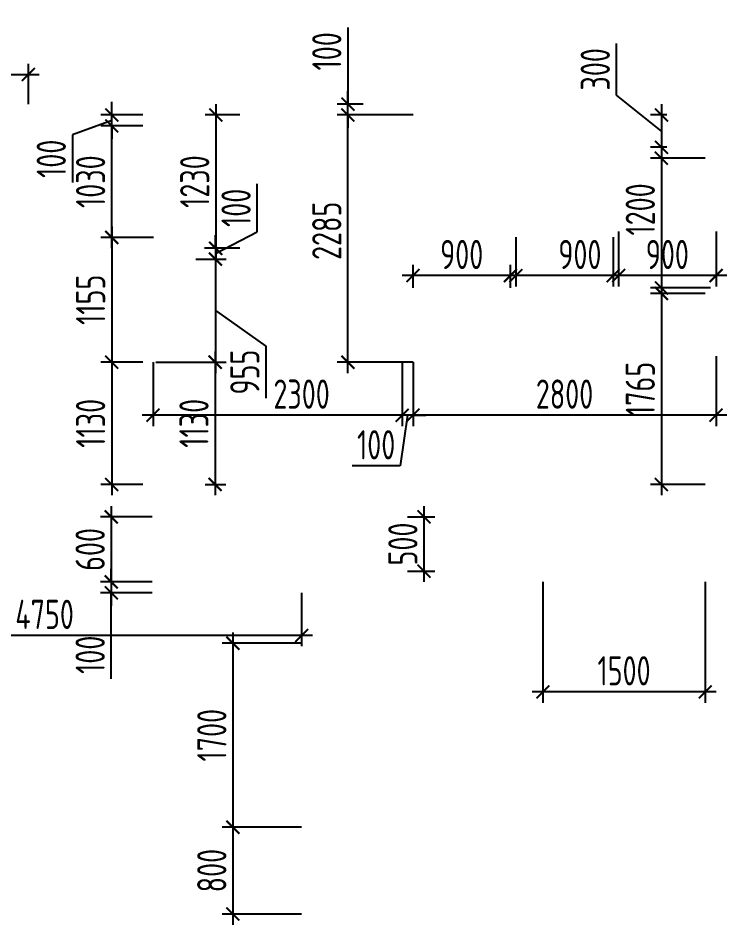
# Model space of a CAD drawing. Header units: millimetres. Extents: x -350007 to 536090, y -888 to 198380.
# Drawn here: x -166888 to -160339, y 71096 to 79475 of the extents above; entities that cross this region are included whole.
import ezdxf

# ---------------------------------------------------------------- set-up
doc = ezdxf.new("R2010")
doc.units = ezdxf.units.MM
doc.layers.add('АР_Размеры нов.', color=15, linetype='Continuous', lineweight=0)
doc.styles.add('ISOCPEUR', font='isocpeur.ttf', dxfattribs={"width": 0.7})
doc.dimstyles.new('R_100', dxfattribs={"dimtxt": 270, "dimasz": 120, "dimexe": 100, "dimexo": 0, "dimgap": 60, "dimtad": 1, "dimdec": 0, "dimrnd": 5, "dimzin": 0, "dimdsep": 46, "dimtxsty": 'ISOCPEUR', "dimblk": 'ARCHTICK', "dimcen": 0, "dimdle": 100, "dimclrd": 256, "dimclre": 256, "dimclrt": 256, "dimadec": 0, "dimazin": 0, "dimtfac": 2, "dimtdec": 0, "dimtofl": 0, "dimtmove": 1, "dimatfit": 3, "dimfxl": 1, "dimtvp": 3, "dimtolj": 1, "dimtzin": 0, "dimarcsym": 0})

# ---------------------------------------------------------------- blocks, each defined once
blk = doc.blocks.new('_ArchTick')
at = {"color": 0, "linetype": 'ByBlock', "const_width": 0.15}
blk.add_lwpolyline([(-0.5, -0.5), (0.5, 0.5)], dxfattribs=at)
blk = doc.blocks.new('*D2773')
at = {"layer": 'Defpoints', "color": 0, "ltscale": 100, "transparency": 16777216}
for p in [(-166793.6, 78953.9), (-168293.6, 78700.3), (-166793.6, 78680.3)]:
    blk.add_point(p, dxfattribs=at)
at = {"layer": 'АР_Размеры нов.', "lineweight": -2, "ltscale": 100, "transparency": 16777216}
for p, q in [((-168293.6, 78700.3), (-168293.6, 79053.9)), ((-166793.6, 78680.3), (-166793.6, 79053.9)), ((-168393.6, 78953.9), (-166693.6, 78953.9))]:
    blk.add_line(p, q, dxfattribs=at)
at = {"layer": 'АР_Размеры нов.', "lineweight": -2, "ltscale": 100, "transparency": 16777216, "xscale": 120, "yscale": 120, "zscale": 120, "rotation": 180}
blk.add_blockref('_ArchTick', (-168293.6, 78953.9), dxfattribs=at)
at = {"layer": 'АР_Размеры нов.', "lineweight": -2, "ltscale": 100, "transparency": 16777216, "xscale": 120, "yscale": 120, "zscale": 120}
blk.add_blockref('_ArchTick', (-166793.6, 78953.9), dxfattribs=at)
at = {"layer": 'АР_Размеры нов.', "ltscale": 100, "transparency": 16777216, "insert": (-167543.6, 79148.9), "char_height": 270, "attachment_point": 5, "style": 'ISOCPEUR'}
blk.add_mtext('\\A1;1500', dxfattribs=at)
blk = doc.blocks.new('*D2774')
at = {"layer": 'Defpoints', "color": 0, "ltscale": 100, "transparency": 16777216}
for p in [(-165736.6, 76295.7), (-166023.4, 75165.7), (-165736.6, 75165.7)]:
    blk.add_point(p, dxfattribs=at)
at = {"layer": 'АР_Размеры нов.', "lineweight": -2, "ltscale": 100, "transparency": 16777216}
for p, q in [((-166023.4, 76395.7), (-166023.4, 75065.7)), ((-165736.6, 76295.7), (-166123.4, 76295.7)), ((-165736.6, 75165.7), (-166123.4, 75165.7))]:
    blk.add_line(p, q, dxfattribs=at)
at = {"layer": 'АР_Размеры нов.', "lineweight": -2, "ltscale": 100, "transparency": 16777216, "xscale": 120, "yscale": 120, "zscale": 120}
for p, rotation in [((-166023.4, 76295.7), 90), ((-166023.4, 75165.7), 270)]:
    blk.add_blockref('_ArchTick', p, dxfattribs=dict(at, rotation=rotation))
at = {"layer": 'АР_Размеры нов.', "ltscale": 100, "transparency": 16777216, "insert": (-166218.4, 75730.7), "char_height": 270, "attachment_point": 5, "rotation": 90, "style": 'ISOCPEUR'}
blk.add_mtext('\\A1;1130', dxfattribs=at)
blk = doc.blocks.new('*D2775')
at = {"layer": 'Defpoints', "color": 0, "ltscale": 100, "transparency": 16777216}
for p in [(-166023.4, 78479), (-165736.6, 78479), (-165637.5, 77448.7)]:
    blk.add_point(p, dxfattribs=at)
at = {"layer": 'АР_Размеры нов.', "lineweight": -2, "ltscale": 100, "transparency": 16777216}
for p, q in [((-166023.4, 77348.7), (-166023.4, 78579)), ((-165736.6, 78479), (-166123.4, 78479)), ((-165637.5, 77448.7), (-166123.4, 77448.7))]:
    blk.add_line(p, q, dxfattribs=at)
at = {"layer": 'АР_Размеры нов.', "lineweight": -2, "ltscale": 100, "transparency": 16777216, "xscale": 120, "yscale": 120, "zscale": 120}
for p, rotation in [((-166023.4, 78479), 90), ((-166023.4, 77448.7), 270)]:
    blk.add_blockref('_ArchTick', p, dxfattribs=dict(at, rotation=rotation))
at = {"layer": 'АР_Размеры нов.', "ltscale": 100, "transparency": 16777216, "insert": (-166218.4, 77963.9), "char_height": 270, "attachment_point": 5, "rotation": 90, "style": 'ISOCPEUR'}
blk.add_mtext('\\A1;1030', dxfattribs=at)
blk = doc.blocks.new('*D2777')
at = {"layer": 'Defpoints', "color": 0, "ltscale": 100, "transparency": 16777216}
for p in [(-164268.9, 73698.2), (-164903.6, 71998.2), (-164268.9, 71998.2)]:
    blk.add_point(p, dxfattribs=at)
at = {"layer": 'АР_Размеры нов.', "lineweight": -2, "ltscale": 100, "transparency": 16777216}
for p, q in [((-164903.6, 73798.2), (-164903.6, 71898.2)), ((-164268.9, 73698.2), (-165003.6, 73698.2)), ((-164268.9, 71998.2), (-165003.6, 71998.2))]:
    blk.add_line(p, q, dxfattribs=at)
at = {"layer": 'АР_Размеры нов.', "lineweight": -2, "ltscale": 100, "transparency": 16777216, "xscale": 120, "yscale": 120, "zscale": 120}
for p, rotation in [((-164903.6, 73698.2), 90), ((-164903.6, 71998.2), 270)]:
    blk.add_blockref('_ArchTick', p, dxfattribs=dict(at, rotation=rotation))
at = {"layer": 'АР_Размеры нов.', "ltscale": 100, "transparency": 16777216, "insert": (-165098.6, 72848.2), "char_height": 270, "attachment_point": 5, "rotation": 90, "style": 'ISOCPEUR'}
blk.add_mtext('\\A1;1700', dxfattribs=at)
blk = doc.blocks.new('*D2837')
at = {"layer": 'Defpoints', "color": 0, "ltscale": 100, "transparency": 16777216}
for p in [(-164268.9, 71998.2), (-164903.6, 71195.7), (-164268.9, 71195.7)]:
    blk.add_point(p, dxfattribs=at)
at = {"layer": 'АР_Размеры нов.', "lineweight": -2, "ltscale": 100, "transparency": 16777216}
for p, q in [((-164903.6, 72098.2), (-164903.6, 71095.7)), ((-164268.9, 71998.2), (-165003.6, 71998.2)), ((-164268.9, 71195.7), (-165003.6, 71195.7))]:
    blk.add_line(p, q, dxfattribs=at)
at = {"layer": 'АР_Размеры нов.', "lineweight": -2, "ltscale": 100, "transparency": 16777216, "xscale": 120, "yscale": 120, "zscale": 120}
for p, rotation in [((-164903.6, 71998.2), 90), ((-164903.6, 71195.7), 270)]:
    blk.add_blockref('_ArchTick', p, dxfattribs=dict(at, rotation=rotation))
at = {"layer": 'АР_Размеры нов.', "ltscale": 100, "transparency": 16777216, "insert": (-165098.6, 71596.9), "char_height": 270, "attachment_point": 5, "rotation": 90, "style": 'ISOCPEUR'}
blk.add_mtext('\\A1;800', dxfattribs=at)
blk = doc.blocks.new('*D1726')
at = {"layer": 'Defpoints', "color": 0, "ltscale": 500, "transparency": 16777216}
for p in [(-160893.2, 78580.3), (-160943.8, 78281.5), (-160893.2, 78281.5)]:
    blk.add_point(p, dxfattribs=at)
at = {"layer": 'АР_Размеры нов.', "lineweight": -2, "ltscale": 500, "transparency": 16777216}
for p, q in [((-161359.7, 78762.3), (-161359.7, 79241.4)), ((-160943.8, 78430.9), (-161359.7, 78762.3)), ((-160943.8, 78680.3), (-160943.8, 78181.5)), ((-160893.2, 78580.3), (-161043.8, 78580.3)), ((-160893.2, 78281.5), (-161043.8, 78281.5))]:
    blk.add_line(p, q, dxfattribs=at)
at = {"layer": 'АР_Размеры нов.', "lineweight": -2, "ltscale": 500, "transparency": 16777216, "xscale": 120, "yscale": 120, "zscale": 120}
for p, rotation in [((-160943.8, 78580.3), 90), ((-160943.8, 78281.5), 270)]:
    blk.add_blockref('_ArchTick', p, dxfattribs=dict(at, rotation=rotation))
at = {"layer": 'АР_Размеры нов.', "lineweight": 13, "ltscale": 500, "transparency": 16777216, "insert": (-161554.7, 79001.9), "char_height": 270, "attachment_point": 5, "rotation": 90, "style": 'ISOCPEUR'}
blk.add_mtext('\\A1;300', dxfattribs=at)
blk = doc.blocks.new('*D1727')
at = {"layer": 'Defpoints', "color": 0, "ltscale": 500, "transparency": 16777216}
for p in [(-160539.9, 78181.5), (-160943.8, 76981.5), (-160489.9, 76981.5)]:
    blk.add_point(p, dxfattribs=at)
at = {"layer": 'АР_Размеры нов.', "lineweight": -2, "ltscale": 500, "transparency": 16777216}
for p, q in [((-160943.8, 78281.5), (-160943.8, 76881.5)), ((-160539.9, 78181.5), (-161043.8, 78181.5)), ((-160489.9, 76981.5), (-161043.8, 76981.5))]:
    blk.add_line(p, q, dxfattribs=at)
at = {"layer": 'АР_Размеры нов.', "lineweight": -2, "ltscale": 500, "transparency": 16777216, "xscale": 120, "yscale": 120, "zscale": 120}
for p, rotation in [((-160943.8, 78181.5), 90), ((-160943.8, 76981.5), 270)]:
    blk.add_blockref('_ArchTick', p, dxfattribs=dict(at, rotation=rotation))
at = {"layer": 'АР_Размеры нов.', "lineweight": 13, "ltscale": 500, "transparency": 16777216, "insert": (-161138.8, 77707.3), "char_height": 270, "attachment_point": 5, "rotation": 90, "style": 'ISOCPEUR'}
blk.add_mtext('\\A1;1200', dxfattribs=at)
blk = doc.blocks.new('*D1728')
at = {"layer": 'Defpoints', "color": 0, "ltscale": 500, "transparency": 16777216}
for p in [(-160539.9, 76931.5), (-160943.8, 75165.7), (-160539.9, 75165.7)]:
    blk.add_point(p, dxfattribs=at)
at = {"layer": 'АР_Размеры нов.', "lineweight": -2, "ltscale": 500, "transparency": 16777216}
for p, q in [((-160943.8, 77031.5), (-160943.8, 75065.7)), ((-160539.9, 76931.5), (-161043.8, 76931.5)), ((-160539.9, 75165.7), (-161043.8, 75165.7))]:
    blk.add_line(p, q, dxfattribs=at)
at = {"layer": 'АР_Размеры нов.', "lineweight": -2, "ltscale": 500, "transparency": 16777216, "xscale": 120, "yscale": 120, "zscale": 120}
for p, rotation in [((-160943.8, 76931.5), 90), ((-160943.8, 75165.7), 270)]:
    blk.add_blockref('_ArchTick', p, dxfattribs=dict(at, rotation=rotation))
at = {"layer": 'АР_Размеры нов.', "lineweight": 13, "ltscale": 500, "transparency": 16777216, "insert": (-161138.8, 76048.6), "char_height": 270, "attachment_point": 5, "rotation": 90, "style": 'ISOCPEUR'}
blk.add_mtext('\\A1;1765', dxfattribs=at)
blk = doc.blocks.new('*D1729')
at = {"layer": 'Defpoints', "color": 0, "ltscale": 500, "transparency": 16777216}
for p in [(-161338.9, 77503.8), (-160438.9, 77503.8), (-161338.9, 77095.9)]:
    blk.add_point(p, dxfattribs=at)
at = {"layer": 'АР_Размеры нов.', "lineweight": -2, "ltscale": 500, "transparency": 16777216}
for p, q in [((-161338.9, 77503.8), (-161338.9, 76995.9)), ((-160438.9, 77503.8), (-160438.9, 76995.9)), ((-160338.9, 77095.9), (-161438.9, 77095.9))]:
    blk.add_line(p, q, dxfattribs=at)
at = {"layer": 'АР_Размеры нов.', "lineweight": -2, "ltscale": 500, "transparency": 16777216, "xscale": 120, "yscale": 120, "zscale": 120, "rotation": 180}
blk.add_blockref('_ArchTick', (-161338.9, 77095.9), dxfattribs=at)
at = {"layer": 'АР_Размеры нов.', "lineweight": -2, "ltscale": 500, "transparency": 16777216, "xscale": 120, "yscale": 120, "zscale": 120}
blk.add_blockref('_ArchTick', (-160438.9, 77095.9), dxfattribs=at)
at = {"layer": 'АР_Размеры нов.', "lineweight": 13, "ltscale": 500, "transparency": 16777216, "insert": (-160888.9, 77290.9), "char_height": 270, "attachment_point": 5, "style": 'ISOCPEUR'}
blk.add_mtext('\\A1;900', dxfattribs=at)
blk = doc.blocks.new('*D1730')
at = {"layer": 'Defpoints', "color": 0, "ltscale": 500, "transparency": 16777216}
for p in [(-162289.2, 77451.5), (-161388.9, 77451.5), (-162289.2, 77095.9)]:
    blk.add_point(p, dxfattribs=at)
at = {"layer": 'АР_Размеры нов.', "lineweight": -2, "ltscale": 500, "transparency": 16777216}
for p, q in [((-162289.2, 77451.5), (-162289.2, 76995.9)), ((-161388.9, 77451.5), (-161388.9, 76995.9)), ((-161288.9, 77095.9), (-162389.2, 77095.9))]:
    blk.add_line(p, q, dxfattribs=at)
at = {"layer": 'АР_Размеры нов.', "lineweight": -2, "ltscale": 500, "transparency": 16777216, "xscale": 120, "yscale": 120, "zscale": 120, "rotation": 180}
blk.add_blockref('_ArchTick', (-162289.2, 77095.9), dxfattribs=at)
at = {"layer": 'АР_Размеры нов.', "lineweight": -2, "ltscale": 500, "transparency": 16777216, "xscale": 120, "yscale": 120, "zscale": 120}
blk.add_blockref('_ArchTick', (-161388.9, 77095.9), dxfattribs=at)
at = {"layer": 'АР_Размеры нов.', "lineweight": 13, "ltscale": 500, "transparency": 16777216, "insert": (-161697.1, 77290.9), "char_height": 270, "attachment_point": 5, "style": 'ISOCPEUR'}
blk.add_mtext('\\A1;900', dxfattribs=at)
blk = doc.blocks.new('*D1731')
at = {"layer": 'Defpoints', "color": 0, "ltscale": 500, "transparency": 16777216}
for p in [(-163239.2, 77095.9), (-163239.2, 76981.5), (-162339.2, 76981.5)]:
    blk.add_point(p, dxfattribs=at)
at = {"layer": 'АР_Размеры нов.', "lineweight": -2, "ltscale": 500, "transparency": 16777216}
for p, q in [((-163239.2, 76981.5), (-163239.2, 77195.9)), ((-162339.2, 76981.5), (-162339.2, 77195.9)), ((-162239.2, 77095.9), (-163339.2, 77095.9))]:
    blk.add_line(p, q, dxfattribs=at)
at = {"layer": 'АР_Размеры нов.', "lineweight": -2, "ltscale": 500, "transparency": 16777216, "xscale": 120, "yscale": 120, "zscale": 120, "rotation": 180}
blk.add_blockref('_ArchTick', (-163239.2, 77095.9), dxfattribs=at)
at = {"layer": 'АР_Размеры нов.', "lineweight": -2, "ltscale": 500, "transparency": 16777216, "xscale": 120, "yscale": 120, "zscale": 120}
blk.add_blockref('_ArchTick', (-162339.2, 77095.9), dxfattribs=at)
at = {"layer": 'АР_Размеры нов.', "lineweight": 13, "ltscale": 500, "transparency": 16777216, "insert": (-162789.2, 77290.9), "char_height": 270, "attachment_point": 5, "style": 'ISOCPEUR'}
blk.add_mtext('\\A1;900', dxfattribs=at)
blk = doc.blocks.new('*D1732')
at = {"layer": 'Defpoints', "color": 0, "ltscale": 500, "transparency": 16777216}
for p in [(-165637.5, 77448.7), (-166023.4, 76295.7), (-165736.6, 76295.7)]:
    blk.add_point(p, dxfattribs=at)
at = {"layer": 'АР_Размеры нов.', "lineweight": -2, "ltscale": 500, "transparency": 16777216}
for p, q in [((-166023.4, 77548.7), (-166023.4, 76195.7)), ((-165637.5, 77448.7), (-166123.4, 77448.7)), ((-165736.6, 76295.7), (-166123.4, 76295.7))]:
    blk.add_line(p, q, dxfattribs=at)
at = {"layer": 'АР_Размеры нов.', "lineweight": -2, "ltscale": 500, "transparency": 16777216, "xscale": 120, "yscale": 120, "zscale": 120}
for p, rotation in [((-166023.4, 77448.7), 90), ((-166023.4, 76295.7), 270)]:
    blk.add_blockref('_ArchTick', p, dxfattribs=dict(at, rotation=rotation))
at = {"layer": 'АР_Размеры нов.', "lineweight": 13, "ltscale": 500, "transparency": 16777216, "insert": (-166218.4, 76872.2), "char_height": 270, "attachment_point": 5, "rotation": 90, "style": 'ISOCPEUR'}
blk.add_mtext('\\A1;1155', dxfattribs=at)
blk = doc.blocks.new('*D1733')
at = {"layer": 'Defpoints', "color": 0, "ltscale": 500, "transparency": 16777216}
for p in [(-166023.4, 78580.3), (-165736.6, 78580.3), (-165736.6, 78479)]:
    blk.add_point(p, dxfattribs=at)
at = {"layer": 'АР_Размеры нов.', "lineweight": -2, "ltscale": 500, "transparency": 16777216}
for p, q in [((-166023.4, 78580.3), (-166023.4, 78700.3)), ((-166023.4, 78529.7), (-166386.8, 78396.1)), ((-165736.6, 78580.3), (-166123.4, 78580.3)), ((-166023.4, 78479), (-166023.4, 78580.3)), ((-165736.6, 78479), (-166123.4, 78479)), ((-166023.4, 78479), (-166023.4, 78359)), ((-166386.8, 78396.1), (-166386.8, 77954.8))]:
    blk.add_line(p, q, dxfattribs=at)
at = {"layer": 'АР_Размеры нов.', "lineweight": -2, "ltscale": 500, "transparency": 16777216, "xscale": 120, "yscale": 120, "zscale": 120}
for p, rotation in [((-166023.4, 78580.3), 270), ((-166023.4, 78479), 90)]:
    blk.add_blockref('_ArchTick', p, dxfattribs=dict(at, rotation=rotation))
at = {"layer": 'АР_Размеры нов.', "lineweight": 13, "ltscale": 500, "transparency": 16777216, "insert": (-166581.8, 78175.4), "char_height": 270, "attachment_point": 5, "rotation": 90, "style": 'ISOCPEUR'}
blk.add_mtext('\\A1;100', dxfattribs=at)
blk = doc.blocks.new('*D1890')
at = {"layer": 'Defpoints', "color": 0, "ltscale": 500, "transparency": 16777216}
for p in [(-169018.9, 74264.5), (-164268.9, 74164.5), (-169018.9, 73770.2)]:
    blk.add_point(p, dxfattribs=at)
at = {"layer": 'АР_Размеры нов.', "lineweight": -2, "ltscale": 500, "transparency": 16777216}
for p, q in [((-169018.9, 74264.5), (-169018.9, 73670.2)), ((-164268.9, 74164.5), (-164268.9, 73670.2)), ((-164168.9, 73770.2), (-169118.9, 73770.2))]:
    blk.add_line(p, q, dxfattribs=at)
at = {"layer": 'АР_Размеры нов.', "lineweight": -2, "ltscale": 500, "transparency": 16777216, "xscale": 120, "yscale": 120, "zscale": 120, "rotation": 180}
blk.add_blockref('_ArchTick', (-169018.9, 73770.2), dxfattribs=at)
at = {"layer": 'АР_Размеры нов.', "lineweight": -2, "ltscale": 500, "transparency": 16777216, "xscale": 120, "yscale": 120, "zscale": 120}
blk.add_blockref('_ArchTick', (-164268.9, 73770.2), dxfattribs=at)
at = {"layer": 'АР_Размеры нов.', "lineweight": 13, "ltscale": 500, "transparency": 16777216, "insert": (-166643.9, 73965.2), "char_height": 270, "attachment_point": 5, "style": 'ISOCPEUR'}
blk.add_mtext('\\A1;4750', dxfattribs=at)
blk = doc.blocks.new('*D1891')
at = {"layer": 'Defpoints', "color": 0, "ltscale": 500, "transparency": 16777216}
for p in [(-165649.7, 74865.7), (-166027.4, 74264.5), (-165649.7, 74264.5)]:
    blk.add_point(p, dxfattribs=at)
at = {"layer": 'АР_Размеры нов.', "lineweight": -2, "ltscale": 500, "transparency": 16777216}
for p, q in [((-166027.4, 74965.7), (-166027.4, 74164.5)), ((-165649.7, 74865.7), (-166127.4, 74865.7)), ((-165649.7, 74264.5), (-166127.4, 74264.5))]:
    blk.add_line(p, q, dxfattribs=at)
at = {"layer": 'АР_Размеры нов.', "lineweight": -2, "ltscale": 500, "transparency": 16777216, "xscale": 120, "yscale": 120, "zscale": 120}
for p, rotation in [((-166027.4, 74865.7), 90), ((-166027.4, 74264.5), 270)]:
    blk.add_blockref('_ArchTick', p, dxfattribs=dict(at, rotation=rotation))
at = {"layer": 'АР_Размеры нов.', "lineweight": 13, "ltscale": 500, "transparency": 16777216, "insert": (-166222.4, 74565.1), "char_height": 270, "attachment_point": 5, "rotation": 90, "style": 'ISOCPEUR'}
blk.add_mtext('\\A1;600', dxfattribs=at)
blk = doc.blocks.new('*D1892')
at = {"layer": 'Defpoints', "color": 0, "ltscale": 500, "transparency": 16777216}
for p in [(-163289.9, 74865.7), (-163289.9, 74364.5), (-163137.8, 74364.5)]:
    blk.add_point(p, dxfattribs=at)
at = {"layer": 'АР_Размеры нов.', "lineweight": -2, "ltscale": 500, "transparency": 16777216}
for p, q in [((-163137.8, 74965.7), (-163137.8, 74264.5)), ((-163289.9, 74865.7), (-163037.8, 74865.7)), ((-163289.9, 74364.5), (-163037.8, 74364.5))]:
    blk.add_line(p, q, dxfattribs=at)
at = {"layer": 'АР_Размеры нов.', "lineweight": -2, "ltscale": 500, "transparency": 16777216, "xscale": 120, "yscale": 120, "zscale": 120}
for p, rotation in [((-163137.8, 74865.7), 90), ((-163137.8, 74364.5), 270)]:
    blk.add_blockref('_ArchTick', p, dxfattribs=dict(at, rotation=rotation))
at = {"layer": 'АР_Размеры нов.', "lineweight": 13, "ltscale": 500, "transparency": 16777216, "insert": (-163332.8, 74615.1), "char_height": 270, "attachment_point": 5, "rotation": 90, "style": 'ISOCPEUR'}
blk.add_mtext('\\A1;500', dxfattribs=at)
blk = doc.blocks.new('*D1893')
at = {"layer": 'Defpoints', "color": 0, "ltscale": 500, "transparency": 16777216}
for p in [(-164838, 78580.4), (-165061.4, 77348.7), (-164838, 77348.7)]:
    blk.add_point(p, dxfattribs=at)
at = {"layer": 'АР_Размеры нов.', "lineweight": -2, "ltscale": 500, "transparency": 16777216}
for p, q in [((-165061.4, 78680.4), (-165061.4, 77248.7)), ((-164838, 78580.4), (-165161.4, 78580.4)), ((-164838, 77348.7), (-165161.4, 77348.7))]:
    blk.add_line(p, q, dxfattribs=at)
at = {"layer": 'АР_Размеры нов.', "lineweight": -2, "ltscale": 500, "transparency": 16777216, "xscale": 120, "yscale": 120, "zscale": 120}
for p, rotation in [((-165061.4, 78580.4), 90), ((-165061.4, 77348.7), 270)]:
    blk.add_blockref('_ArchTick', p, dxfattribs=dict(at, rotation=rotation))
at = {"layer": 'АР_Размеры нов.', "lineweight": 13, "ltscale": 500, "transparency": 16777216, "insert": (-165256.4, 77964.6), "char_height": 270, "attachment_point": 5, "rotation": 90, "style": 'ISOCPEUR'}
blk.add_mtext('\\A1;1230', dxfattribs=at)
blk = doc.blocks.new('*D1894')
at = {"layer": 'Defpoints', "color": 0, "ltscale": 500, "transparency": 16777216}
for p in [(-164838, 77348.7), (-165245.8, 77248.7), (-165065, 77248.7)]:
    blk.add_point(p, dxfattribs=at)
at = {"layer": 'АР_Размеры нов.', "lineweight": -2, "ltscale": 500, "transparency": 16777216}
for p, q in [((-164679.3, 77501.3), (-164679.3, 77942.6)), ((-165065, 77298.7), (-164679.3, 77501.3)), ((-165065, 77348.7), (-165065, 77468.7)), ((-164838, 77348.7), (-165165, 77348.7)), ((-165065, 77348.7), (-165065, 77248.7)), ((-165245.8, 77248.7), (-164965, 77248.7)), ((-165065, 77248.7), (-165065, 77128.7))]:
    blk.add_line(p, q, dxfattribs=at)
at = {"layer": 'АР_Размеры нов.', "lineweight": -2, "ltscale": 500, "transparency": 16777216, "xscale": 120, "yscale": 120, "zscale": 120}
for p, rotation in [((-165065, 77348.7), 270), ((-165065, 77248.7), 90)]:
    blk.add_blockref('_ArchTick', p, dxfattribs=dict(at, rotation=rotation))
at = {"layer": 'АР_Размеры нов.', "lineweight": 13, "ltscale": 500, "transparency": 16777216, "insert": (-164874.3, 77722), "char_height": 270, "attachment_point": 5, "rotation": 90, "style": 'ISOCPEUR'}
blk.add_mtext('\\A1;100', dxfattribs=at)
blk = doc.blocks.new('*D1895')
at = {"layer": 'Defpoints', "color": 0, "ltscale": 500, "transparency": 16777216}
for p in [(-165245.8, 77248.7), (-165616.6, 76295.7), (-165065, 76295.7)]:
    blk.add_point(p, dxfattribs=at)
at = {"layer": 'АР_Размеры нов.', "lineweight": -2, "ltscale": 500, "transparency": 16777216}
for p, q in [((-165065, 77348.7), (-165065, 76195.7)), ((-165245.8, 77248.7), (-164965, 77248.7)), ((-165065, 76772.2), (-164598.4, 76443.8)), ((-164598.4, 76443.8), (-164598.4, 75964.7)), ((-165616.6, 76295.7), (-164965, 76295.7))]:
    blk.add_line(p, q, dxfattribs=at)
at = {"layer": 'АР_Размеры нов.', "lineweight": -2, "ltscale": 500, "transparency": 16777216, "xscale": 120, "yscale": 120, "zscale": 120}
for p, rotation in [((-165065, 77248.7), 90), ((-165065, 76295.7), 270)]:
    blk.add_blockref('_ArchTick', p, dxfattribs=dict(at, rotation=rotation))
at = {"layer": 'АР_Размеры нов.', "lineweight": 13, "ltscale": 500, "transparency": 16777216, "insert": (-164793.4, 76204.2), "char_height": 270, "attachment_point": 5, "rotation": 90, "style": 'ISOCPEUR'}
blk.add_mtext('\\A1;955', dxfattribs=at)
blk = doc.blocks.new('*D1896')
at = {"layer": 'Defpoints', "color": 0, "ltscale": 500, "transparency": 16777216}
for p in [(-165616.6, 76295.7), (-165160.3, 75165.7), (-165068.2, 75165.7)]:
    blk.add_point(p, dxfattribs=at)
at = {"layer": 'АР_Размеры нов.', "lineweight": -2, "ltscale": 500, "transparency": 16777216}
for p, q in [((-165068.2, 76395.7), (-165068.2, 75065.7)), ((-165616.6, 76295.7), (-164968.2, 76295.7)), ((-165160.3, 75165.7), (-164968.2, 75165.7))]:
    blk.add_line(p, q, dxfattribs=at)
at = {"layer": 'АР_Размеры нов.', "lineweight": -2, "ltscale": 500, "transparency": 16777216, "xscale": 120, "yscale": 120, "zscale": 120}
for p, rotation in [((-165068.2, 76295.7), 90), ((-165068.2, 75165.7), 270)]:
    blk.add_blockref('_ArchTick', p, dxfattribs=dict(at, rotation=rotation))
at = {"layer": 'АР_Размеры нов.', "lineweight": 13, "ltscale": 500, "transparency": 16777216, "insert": (-165263.2, 75730.7), "char_height": 270, "attachment_point": 5, "rotation": 90, "style": 'ISOCPEUR'}
blk.add_mtext('\\A1;1130', dxfattribs=at)
blk = doc.blocks.new('*D1897')
at = {"layer": 'Defpoints', "color": 0, "ltscale": 500, "transparency": 16777216}
for p in [(-163841, 78580.3), (-163239.2, 78580.3), (-163239.2, 76295.3)]:
    blk.add_point(p, dxfattribs=at)
at = {"layer": 'АР_Размеры нов.', "lineweight": -2, "ltscale": 500, "transparency": 16777216}
for p, q in [((-163841, 76195.3), (-163841, 78680.3)), ((-163239.2, 78580.3), (-163941, 78580.3)), ((-163239.2, 76295.3), (-163941, 76295.3))]:
    blk.add_line(p, q, dxfattribs=at)
at = {"layer": 'АР_Размеры нов.', "lineweight": -2, "ltscale": 500, "transparency": 16777216, "xscale": 120, "yscale": 120, "zscale": 120}
for p, rotation in [((-163841, 78580.3), 90), ((-163841, 76295.3), 270)]:
    blk.add_blockref('_ArchTick', p, dxfattribs=dict(at, rotation=rotation))
at = {"layer": 'АР_Размеры нов.', "lineweight": 13, "ltscale": 500, "transparency": 16777216, "insert": (-164036, 77509.7), "char_height": 270, "attachment_point": 5, "rotation": 90, "style": 'ISOCPEUR'}
blk.add_mtext('\\A1;2285', dxfattribs=at)
blk = doc.blocks.new('*D2195')
at = {"layer": 'Defpoints', "color": 0, "ltscale": 500, "transparency": 16777216}
for p in [(-162038.9, 74264.5), (-160538.9, 74264.5), (-162038.9, 73248.7)]:
    blk.add_point(p, dxfattribs=at)
at = {"layer": 'АР_Размеры нов.', "lineweight": -2, "ltscale": 500, "transparency": 16777216}
for p, q in [((-162038.9, 74264.5), (-162038.9, 73148.7)), ((-160538.9, 74264.5), (-160538.9, 73148.7)), ((-160438.9, 73248.7), (-162138.9, 73248.7))]:
    blk.add_line(p, q, dxfattribs=at)
at = {"layer": 'АР_Размеры нов.', "lineweight": -2, "ltscale": 500, "transparency": 16777216, "xscale": 120, "yscale": 120, "zscale": 120, "rotation": 180}
blk.add_blockref('_ArchTick', (-162038.9, 73248.7), dxfattribs=at)
at = {"layer": 'АР_Размеры нов.', "lineweight": -2, "ltscale": 500, "transparency": 16777216, "xscale": 120, "yscale": 120, "zscale": 120}
blk.add_blockref('_ArchTick', (-160538.9, 73248.7), dxfattribs=at)
at = {"layer": 'АР_Размеры нов.', "lineweight": 13, "ltscale": 500, "transparency": 16777216, "insert": (-161288.9, 73443.7), "char_height": 270, "attachment_point": 5, "style": 'ISOCPEUR'}
blk.add_mtext('\\A1;1500', dxfattribs=at)
blk = doc.blocks.new('*D2218')
at = {"layer": 'Defpoints', "color": 0, "ltscale": 500, "transparency": 16777216}
for p in [(-160438.9, 76352.8), (-163239.2, 76295.3), (-163239.2, 75805.7)]:
    blk.add_point(p, dxfattribs=at)
at = {"layer": 'АР_Размеры нов.', "lineweight": -2, "ltscale": 500, "transparency": 16777216}
for p, q in [((-160438.9, 76352.8), (-160438.9, 75705.7)), ((-163239.2, 76295.3), (-163239.2, 75705.7)), ((-160338.9, 75805.7), (-163339.2, 75805.7))]:
    blk.add_line(p, q, dxfattribs=at)
at = {"layer": 'АР_Размеры нов.', "lineweight": -2, "ltscale": 500, "transparency": 16777216, "xscale": 120, "yscale": 120, "zscale": 120, "rotation": 180}
blk.add_blockref('_ArchTick', (-163239.2, 75805.7), dxfattribs=at)
at = {"layer": 'АР_Размеры нов.', "lineweight": -2, "ltscale": 500, "transparency": 16777216, "xscale": 120, "yscale": 120, "zscale": 120}
blk.add_blockref('_ArchTick', (-160438.9, 75805.7), dxfattribs=at)
at = {"layer": 'АР_Размеры нов.', "lineweight": 13, "ltscale": 500, "transparency": 16777216, "insert": (-161839, 76000.7), "char_height": 270, "attachment_point": 5, "style": 'ISOCPEUR'}
blk.add_mtext('\\A1;2800', dxfattribs=at)
blk = doc.blocks.new('*D2219')
at = {"layer": 'Defpoints', "color": 0, "ltscale": 500, "transparency": 16777216}
for p in [(-163339.2, 76295.3), (-163239.2, 76295.3), (-163339.2, 75805.7)]:
    blk.add_point(p, dxfattribs=at)
at = {"layer": 'АР_Размеры нов.', "lineweight": -2, "ltscale": 500, "transparency": 16777216}
for p, q in [((-163339.2, 76295.3), (-163339.2, 75705.7)), ((-163239.2, 76295.3), (-163239.2, 75705.7)), ((-163339.2, 75805.7), (-163459.2, 75805.7)), ((-163289.2, 75805.7), (-163359.1, 75337.3)), ((-163239.2, 75805.7), (-163339.2, 75805.7)), ((-163239.2, 75805.7), (-163119.2, 75805.7)), ((-163359.1, 75337.3), (-163800.4, 75337.3))]:
    blk.add_line(p, q, dxfattribs=at)
at = {"layer": 'АР_Размеры нов.', "lineweight": -2, "ltscale": 500, "transparency": 16777216, "xscale": 120, "yscale": 120, "zscale": 120}
blk.add_blockref('_ArchTick', (-163339.2, 75805.7), dxfattribs=at)
at = {"layer": 'АР_Размеры нов.', "lineweight": -2, "ltscale": 500, "transparency": 16777216, "xscale": 120, "yscale": 120, "zscale": 120, "rotation": 180}
blk.add_blockref('_ArchTick', (-163239.2, 75805.7), dxfattribs=at)
at = {"layer": 'АР_Размеры нов.', "lineweight": 13, "ltscale": 500, "transparency": 16777216, "insert": (-163579.7, 75532.3), "char_height": 270, "attachment_point": 5, "style": 'ISOCPEUR'}
blk.add_mtext('\\A1;100', dxfattribs=at)
blk = doc.blocks.new('*D2220')
at = {"layer": 'Defpoints', "color": 0, "ltscale": 500, "transparency": 16777216}
for p in [(-165641.6, 76295.7), (-163339.2, 76295.3), (-165641.6, 75805.7)]:
    blk.add_point(p, dxfattribs=at)
at = {"layer": 'АР_Размеры нов.', "lineweight": -2, "ltscale": 500, "transparency": 16777216}
for p, q in [((-165641.6, 76295.7), (-165641.6, 75705.7)), ((-163339.2, 76295.3), (-163339.2, 75705.7)), ((-163239.2, 75805.7), (-165741.6, 75805.7))]:
    blk.add_line(p, q, dxfattribs=at)
at = {"layer": 'АР_Размеры нов.', "lineweight": -2, "ltscale": 500, "transparency": 16777216, "xscale": 120, "yscale": 120, "zscale": 120, "rotation": 180}
blk.add_blockref('_ArchTick', (-165641.6, 75805.7), dxfattribs=at)
at = {"layer": 'АР_Размеры нов.', "lineweight": -2, "ltscale": 500, "transparency": 16777216, "xscale": 120, "yscale": 120, "zscale": 120}
blk.add_blockref('_ArchTick', (-163339.2, 75805.7), dxfattribs=at)
at = {"layer": 'АР_Размеры нов.', "lineweight": 13, "ltscale": 500, "transparency": 16777216, "insert": (-164268.9, 76000.7), "char_height": 270, "attachment_point": 5, "style": 'ISOCPEUR'}
blk.add_mtext('\\A1;2300', dxfattribs=at)
blk = doc.blocks.new('*D2221')
at = {"layer": 'Defpoints', "color": 0, "ltscale": 500, "transparency": 16777216}
for p in [(-165649.7, 74264.5), (-166027.4, 74164.5), (-165649.7, 74164.5)]:
    blk.add_point(p, dxfattribs=at)
at = {"layer": 'АР_Размеры нов.', "lineweight": -2, "ltscale": 500, "transparency": 16777216}
for p, q in [((-166027.4, 74264.5), (-166027.4, 74384.5)), ((-165649.7, 74264.5), (-166127.4, 74264.5)), ((-166027.4, 74264.5), (-166027.4, 74164.5)), ((-165649.7, 74164.5), (-166127.4, 74164.5)), ((-166027.4, 74164.5), (-166027.4, 74044.5)), ((-166027.4, 73370.9), (-166027.4, 74164.5))]:
    blk.add_line(p, q, dxfattribs=at)
at = {"layer": 'АР_Размеры нов.', "lineweight": -2, "ltscale": 500, "transparency": 16777216, "xscale": 120, "yscale": 120, "zscale": 120}
for p, rotation in [((-166027.4, 74264.5), 270), ((-166027.4, 74164.5), 90)]:
    blk.add_blockref('_ArchTick', p, dxfattribs=dict(at, rotation=rotation))
at = {"layer": 'АР_Размеры нов.', "lineweight": 13, "ltscale": 500, "transparency": 16777216, "insert": (-166222.4, 73591.6), "char_height": 270, "attachment_point": 5, "rotation": 90, "style": 'ISOCPEUR'}
blk.add_mtext('\\A1;100', dxfattribs=at)
blk = doc.blocks.new('*D4163')
at = {"layer": 'Defpoints', "color": 0, "transparency": 16777216}
for p in [(-163841, 78680.4), (-163699.8, 78680.4), (-163699.8, 78580.4)]:
    blk.add_point(p, dxfattribs=at)
at = {"layer": 'АР_Размеры нов.', "lineweight": -2, "transparency": 16777216}
for p, q in [((-163841, 79389.3), (-163841, 78680.4)), ((-163841, 78680.4), (-163841, 78800.4)), ((-163699.8, 78680.4), (-163941, 78680.4)), ((-163841, 78580.4), (-163841, 78680.4)), ((-163699.8, 78580.4), (-163941, 78580.4)), ((-163841, 78580.4), (-163841, 78460.4))]:
    blk.add_line(p, q, dxfattribs=at)
at = {"layer": 'АР_Размеры нов.', "lineweight": -2, "transparency": 16777216, "xscale": 120, "yscale": 120, "zscale": 120}
for p, rotation in [((-163841, 78680.4), 270), ((-163841, 78580.4), 90)]:
    blk.add_blockref('_ArchTick', p, dxfattribs=dict(at, rotation=rotation))
at = {"layer": 'АР_Размеры нов.', "transparency": 16777216, "insert": (-164036, 79168.6), "char_height": 270, "attachment_point": 5, "rotation": 90, "style": 'ISOCPEUR'}
blk.add_mtext('\\A1;100', dxfattribs=at)

msp = doc.modelspace()

# ---------------------------------------------------------------- dimensions: what is measured, and where the dimension line sits
at = {"layer": 'АР_Размеры нов.'}
dim = msp.add_linear_dim(base=(-163841, 78680.4), p1=(-163699.8, 78580.4), p2=(-163699.8, 78680.4), angle=90, dimstyle='R_100', override={"dimpost": '\\X'}, dxfattribs=at)
dim.commit()
dim.dimension.update_dxf_attribs({"geometry": '*D4163', "text_midpoint": (-163872.2, 79168.6), "dimtype": 160})
at = {"layer": 'АР_Размеры нов.', "ltscale": 100}
dim = msp.add_linear_dim(base=(-166793.6, 78953.9), p1=(-168293.6, 78700.3), p2=(-166793.6, 78680.3), dimstyle='R_100', override={"dimpost": '\\X', "dimfxl": 2.5, "dimarcsym": 1}, dxfattribs=at)
dim.commit()
dim.dimension.update_dxf_attribs({"geometry": '*D2773', "text_midpoint": (-167543.6, 79148.9)})
at = {"layer": 'АР_Размеры нов.', "lineweight": 13, "ltscale": 500}
for base, p1, p2, picture, middle in [((-160943.8, 78281.5), (-160893.2, 78580.3), (-160893.2, 78281.5), '*D1726', (-161359.7, 78822.3)), ((-166023.4, 78580.3), (-165736.6, 78479), (-165736.6, 78580.3), '*D1733', (-166386.8, 78336.1)), ((-163841, 78580.3), (-163239.2, 76295.3), (-163239.2, 78580.3), '*D1897', (-163841, 77509.7)), ((-160943.8, 76981.5), (-160539.9, 78181.5), (-160489.9, 76981.5), '*D1727', (-160943.8, 77707.3)), ((-165065, 77248.7), (-164838, 77348.7), (-165245.8, 77248.7), '*D1894', (-164679.3, 77561.3)), ((-165065, 76295.7), (-165245.8, 77248.7), (-165616.6, 76295.7), '*D1895', (-164598.4, 76383.8)), ((-166027.4, 74164.5), (-165649.7, 74264.5), (-165649.7, 74164.5), '*D2221', (-165924.5, 73591.6))]:
    dim = msp.add_linear_dim(base=base, p1=p1, p2=p2, angle=90, dimstyle='R_100', override={"dimpost": '\\X'}, dxfattribs=at)
    dim.commit()
    dim.dimension.update_dxf_attribs({"geometry": picture, "text_midpoint": middle, "dimtype": 160})
for base, p1, p2, override, picture, middle in [((-165061.4, 77348.7), (-164838, 78580.4), (-164838, 77348.7), {"dimpost": '\\X'}, '*D1893', (-165256.4, 77964.6)), ((-166023.4, 76295.7), (-165637.5, 77448.7), (-165736.6, 76295.7), {"dimpost": '\\X', "dimfxl": 2.5, "dimarcsym": 1}, '*D1732', (-166218.4, 76872.2)), ((-160943.8, 75165.7), (-160539.9, 76931.5), (-160539.9, 75165.7), {"dimpost": '\\X'}, '*D1728', (-161138.8, 76048.6)), ((-165068.2, 75165.7), (-165616.6, 76295.7), (-165160.3, 75165.7), {"dimpost": '\\X'}, '*D1896', (-165263.2, 75730.7)), ((-166027.4, 74264.5), (-165649.7, 74865.7), (-165649.7, 74264.5), {"dimpost": '\\X'}, '*D1891', (-166222.4, 74565.1)), ((-163137.8, 74364.5), (-163289.9, 74865.7), (-163289.9, 74364.5), {"dimpost": '\\X'}, '*D1892', (-163332.8, 74615.1))]:
    dim = msp.add_linear_dim(base=base, p1=p1, p2=p2, angle=90, dimstyle='R_100', override=override, dxfattribs=at)
    dim.commit()
    dim.dimension.update_dxf_attribs({"geometry": picture, "text_midpoint": middle})
at = {"layer": 'АР_Размеры нов.', "ltscale": 100}
for base, p1, p2, picture, middle in [((-166023.4, 78479), (-165637.5, 77448.7), (-165736.6, 78479), '*D2775', (-166218.4, 77963.9)), ((-166023.4, 75165.7), (-165736.6, 76295.7), (-165736.6, 75165.7), '*D2774', (-166218.4, 75730.7)), ((-164903.6, 71998.2), (-164268.9, 73698.2), (-164268.9, 71998.2), '*D2777', (-165098.6, 72848.2)), ((-164903.6396, 71195.682), (-164268.8535, 71998.1647), (-164268.8502, 71195.682), '*D2837', (-165098.6396, 71596.9234))]:
    dim = msp.add_linear_dim(base=base, p1=p1, p2=p2, angle=90, dimstyle='R_100', override={"dimpost": '\\X', "dimfxl": 2.5, "dimarcsym": 1}, dxfattribs=at)
    dim.commit()
    dim.dimension.update_dxf_attribs({"geometry": picture, "text_midpoint": middle})
at = {"layer": 'АР_Размеры нов.', "lineweight": 13, "ltscale": 500}
for base, p1, p2, picture, middle in [((-163239.2, 77095.9), (-162339.2, 76981.5), (-163239.2, 76981.5), '*D1731', (-162789.2, 77290.9)), ((-161338.9, 77095.9), (-160438.9, 77503.8), (-161338.9, 77503.8), '*D1729', (-160888.9, 77290.9)), ((-163239.2, 75805.7), (-160438.9, 76352.8), (-163239.2, 76295.3), '*D2218', (-161839, 76000.7)), ((-169018.9, 73770.2), (-164268.9, 74164.5), (-169018.9, 74264.5), '*D1890', (-166643.9, 73965.2)), ((-162038.9, 73248.7), (-160538.9, 74264.5), (-162038.9, 74264.5), '*D2195', (-161288.9, 73443.7))]:
    dim = msp.add_linear_dim(base=base, p1=p1, p2=p2, dimstyle='R_100', override={"dimpost": '\\X'}, dxfattribs=at)
    dim.commit()
    dim.dimension.update_dxf_attribs({"geometry": picture, "text_midpoint": middle})
for base, p1, p2, picture, middle in [((-162289.2, 77095.9), (-161388.9, 77451.5), (-162289.2, 77451.5), '*D1730', (-161697.1, 77095.9)), ((-165641.6, 75805.7), (-163339.2, 76295.3), (-165641.6, 76295.7), '*D2220', (-164268.9, 75805.7)), ((-163339.2, 75805.7), (-163239.2, 76295.3), (-163339.2, 76295.3), '*D2219', (-163419.1, 75337.3))]:
    dim = msp.add_linear_dim(base=base, p1=p1, p2=p2, dimstyle='R_100', override={"dimpost": '\\X'}, dxfattribs=at)
    dim.commit()
    dim.dimension.update_dxf_attribs({"geometry": picture, "text_midpoint": middle, "dimtype": 160})

doc.saveas('drawing.dxf')
